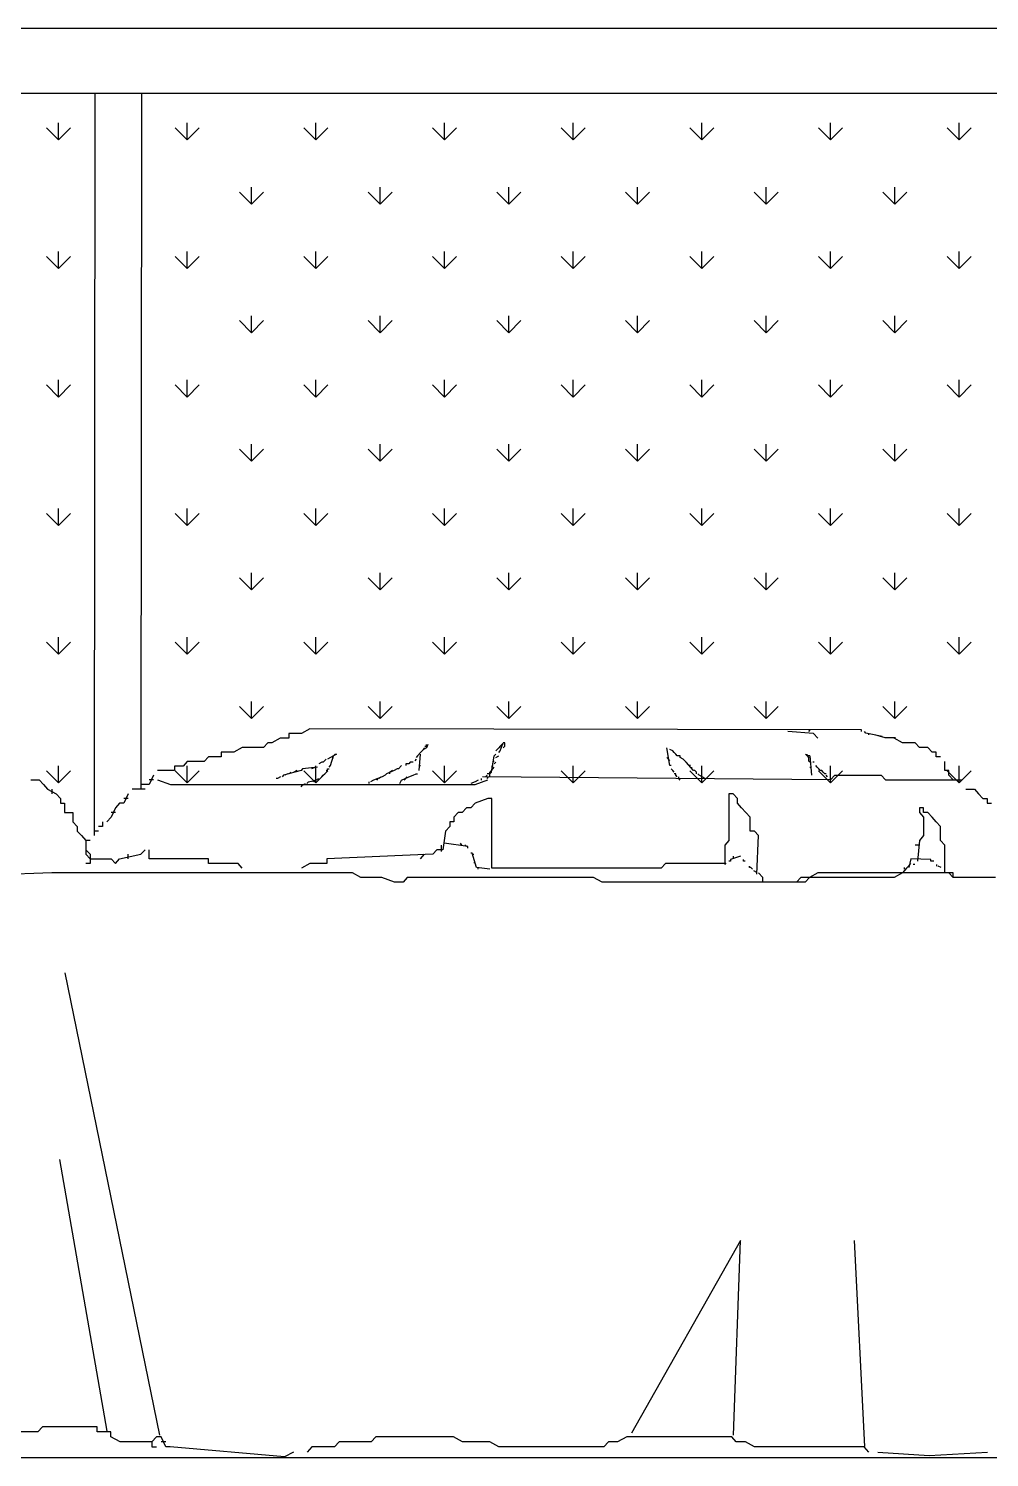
# Model space of a CAD drawing. Header units: inches. Extents: x 15.4 to 57.9, y 9.9 to 34.7.
# Drawn here: x 27.91 to 28.649, y 14.554 to 15.654 of the extents above; entities that cross this region are included whole.
import ezdxf

# ---------------------------------------------------------------- set-up
doc = ezdxf.new("R2010")
doc.units = ezdxf.units.IN
doc.header["$MEASUREMENT"] = 0
doc.layers.add('02', color=2, linetype='Continuous')
doc.layers.add('1', color=1, linetype='Continuous')

msp = doc.modelspace()

# ---------------------------------------------------------------- linework, layer by layer
at = {"layer": '02'}
for p, q in [((29.2062, 15.6542), (26.7522, 15.6542)), ((28.7515, 15.6042), (27.2069, 15.6042)), ((27.9612, 15.6042), (27.9607, 15.0329)), ((27.9972, 15.6042), (27.9965, 15.0687)), ((27.9332, 15.5686), (27.9239, 15.5779)), ((27.9332, 15.5686), (27.9332, 15.5817)), ((27.9332, 15.5686), (27.9424, 15.5779)), ((28.0322, 15.5686), (28.0229, 15.5779)), ((28.0322, 15.5686), (28.0322, 15.5817)), ((28.0322, 15.5686), (28.0414, 15.5779)), ((28.1312, 15.5686), (28.1219, 15.5779)), ((28.1312, 15.5686), (28.1312, 15.5817)), ((28.1312, 15.5686), (28.1404, 15.5779)), ((28.2302, 15.5686), (28.2209, 15.5779)), ((28.2302, 15.5686), (28.2302, 15.5817)), ((28.2302, 15.5686), (28.2394, 15.5779)), ((28.3291, 15.5686), (28.3199, 15.5779)), ((28.3291, 15.5686), (28.3291, 15.5817)), ((28.3291, 15.5686), (28.3384, 15.5779)), ((28.4281, 15.5686), (28.4189, 15.5779)), ((28.4281, 15.5686), (28.4281, 15.5817)), ((28.4281, 15.5686), (28.4374, 15.5779)), ((28.5271, 15.5686), (28.5179, 15.5779)), ((28.5271, 15.5686), (28.5271, 15.5817)), ((28.5271, 15.5686), (28.5364, 15.5779)), ((28.6261, 15.5686), (28.6169, 15.5779)), ((28.6261, 15.5686), (28.6261, 15.5817)), ((28.6261, 15.5686), (28.6354, 15.5779)), ((28.0817, 15.5191), (28.0817, 15.5322)), ((28.1807, 15.5191), (28.1807, 15.5322)), ((28.2797, 15.5191), (28.2797, 15.5322)), ((28.3786, 15.5191), (28.3786, 15.5322)), ((28.4776, 15.5191), (28.4776, 15.5322)), ((28.5766, 15.5191), (28.5766, 15.5322)), ((28.0817, 15.5191), (28.0724, 15.5284)), ((28.0817, 15.5191), (28.0909, 15.5284)), ((28.1807, 15.5191), (28.1714, 15.5284)), ((28.1807, 15.5191), (28.1899, 15.5284)), ((28.2797, 15.5191), (28.2704, 15.5284)), ((28.2797, 15.5191), (28.2889, 15.5284)), ((28.3786, 15.5191), (28.3694, 15.5284)), ((28.3786, 15.5191), (28.3879, 15.5284)), ((28.4776, 15.5191), (28.4684, 15.5284)), ((28.4776, 15.5191), (28.4869, 15.5284)), ((28.5766, 15.5191), (28.5674, 15.5284)), ((28.5766, 15.5191), (28.5859, 15.5284)), ((27.9332, 15.4696), (27.9239, 15.4789)), ((27.9332, 15.4696), (27.9332, 15.4827)), ((27.9332, 15.4696), (27.9424, 15.4789)), ((28.0322, 15.4696), (28.0229, 15.4789)), ((28.0322, 15.4696), (28.0322, 15.4827)), ((28.0322, 15.4696), (28.0414, 15.4789)), ((28.1312, 15.4696), (28.1219, 15.4789)), ((28.1312, 15.4696), (28.1312, 15.4827)), ((28.1312, 15.4696), (28.1404, 15.4789)), ((28.2302, 15.4696), (28.2209, 15.4789)), ((28.2302, 15.4696), (28.2302, 15.4827)), ((28.2302, 15.4696), (28.2394, 15.4789)), ((28.3291, 15.4696), (28.3199, 15.4789)), ((28.3291, 15.4696), (28.3291, 15.4827)), ((28.3291, 15.4696), (28.3384, 15.4789)), ((28.4281, 15.4696), (28.4189, 15.4789)), ((28.4281, 15.4696), (28.4281, 15.4827)), ((28.4281, 15.4696), (28.4374, 15.4789)), ((28.5271, 15.4696), (28.5179, 15.4789)), ((28.5271, 15.4696), (28.5271, 15.4827)), ((28.5271, 15.4696), (28.5364, 15.4789)), ((28.6261, 15.4696), (28.6169, 15.4789)), ((28.6261, 15.4696), (28.6261, 15.4827)), ((28.6261, 15.4696), (28.6354, 15.4789)), ((28.0817, 15.4201), (28.0817, 15.4332)), ((28.1807, 15.4201), (28.1807, 15.4332)), ((28.2797, 15.4201), (28.2797, 15.4332)), ((28.3786, 15.4201), (28.3786, 15.4332)), ((28.4776, 15.4201), (28.4776, 15.4332)), ((28.5766, 15.4201), (28.5766, 15.4332)), ((28.0817, 15.4201), (28.0724, 15.4294)), ((28.0817, 15.4201), (28.0909, 15.4294)), ((28.1807, 15.4201), (28.1714, 15.4294)), ((28.1807, 15.4201), (28.1899, 15.4294)), ((28.2797, 15.4201), (28.2704, 15.4294)), ((28.2797, 15.4201), (28.2889, 15.4294)), ((28.3786, 15.4201), (28.3694, 15.4294)), ((28.3786, 15.4201), (28.3879, 15.4294)), ((28.4776, 15.4201), (28.4684, 15.4294)), ((28.4776, 15.4201), (28.4869, 15.4294)), ((28.5766, 15.4201), (28.5674, 15.4294)), ((28.5766, 15.4201), (28.5859, 15.4294)), ((27.9332, 15.3706), (27.9239, 15.3799)), ((27.9332, 15.3706), (27.9332, 15.3837)), ((27.9332, 15.3706), (27.9424, 15.3799)), ((28.0322, 15.3706), (28.0229, 15.3799)), ((28.0322, 15.3706), (28.0322, 15.3837)), ((28.0322, 15.3706), (28.0414, 15.3799)), ((28.1312, 15.3706), (28.1219, 15.3799)), ((28.1312, 15.3706), (28.1312, 15.3837)), ((28.1312, 15.3706), (28.1404, 15.3799)), ((28.2302, 15.3706), (28.2209, 15.3799)), ((28.2302, 15.3706), (28.2302, 15.3837)), ((28.2302, 15.3706), (28.2394, 15.3799)), ((28.3291, 15.3706), (28.3199, 15.3799)), ((28.3291, 15.3706), (28.3291, 15.3837)), ((28.3291, 15.3706), (28.3384, 15.3799)), ((28.4281, 15.3706), (28.4189, 15.3799)), ((28.4281, 15.3706), (28.4281, 15.3837)), ((28.4281, 15.3706), (28.4374, 15.3799)), ((28.5271, 15.3706), (28.5179, 15.3799)), ((28.5271, 15.3706), (28.5271, 15.3837)), ((28.5271, 15.3706), (28.5364, 15.3799)), ((28.6261, 15.3706), (28.6169, 15.3799)), ((28.6261, 15.3706), (28.6261, 15.3837)), ((28.6261, 15.3706), (28.6354, 15.3799)), ((28.0817, 15.3211), (28.0817, 15.3342)), ((28.1807, 15.3211), (28.1807, 15.3342)), ((28.2797, 15.3211), (28.2797, 15.3342)), ((28.3786, 15.3211), (28.3786, 15.3342)), ((28.4776, 15.3211), (28.4776, 15.3342)), ((28.5766, 15.3211), (28.5766, 15.3342)), ((28.0817, 15.3211), (28.0724, 15.3304)), ((28.0817, 15.3211), (28.0909, 15.3304)), ((28.1807, 15.3211), (28.1714, 15.3304)), ((28.1807, 15.3211), (28.1899, 15.3304)), ((28.2797, 15.3211), (28.2704, 15.3304)), ((28.2797, 15.3211), (28.2889, 15.3304)), ((28.3786, 15.3211), (28.3694, 15.3304)), ((28.3786, 15.3211), (28.3879, 15.3304)), ((28.4776, 15.3211), (28.4684, 15.3304)), ((28.4776, 15.3211), (28.4869, 15.3304)), ((28.5766, 15.3211), (28.5674, 15.3304)), ((28.5766, 15.3211), (28.5859, 15.3304)), ((27.9332, 15.2716), (27.9239, 15.2809)), ((27.9332, 15.2716), (27.9332, 15.2847)), ((27.9332, 15.2716), (27.9424, 15.2809)), ((28.0322, 15.2716), (28.0229, 15.2809)), ((28.0322, 15.2716), (28.0322, 15.2847)), ((28.0322, 15.2716), (28.0414, 15.2809)), ((28.1312, 15.2716), (28.1219, 15.2809)), ((28.1312, 15.2716), (28.1312, 15.2847)), ((28.1312, 15.2716), (28.1404, 15.2809)), ((28.2302, 15.2716), (28.2209, 15.2809)), ((28.2302, 15.2716), (28.2302, 15.2847)), ((28.2302, 15.2716), (28.2394, 15.2809)), ((28.3291, 15.2716), (28.3199, 15.2809)), ((28.3291, 15.2716), (28.3291, 15.2847)), ((28.3291, 15.2716), (28.3384, 15.2809)), ((28.4281, 15.2716), (28.4189, 15.2809)), ((28.4281, 15.2716), (28.4281, 15.2847)), ((28.4281, 15.2716), (28.4374, 15.2809)), ((28.5271, 15.2716), (28.5179, 15.2809)), ((28.5271, 15.2716), (28.5271, 15.2847)), ((28.5271, 15.2716), (28.5364, 15.2809)), ((28.6261, 15.2716), (28.6169, 15.2809)), ((28.6261, 15.2716), (28.6261, 15.2847)), ((28.6261, 15.2716), (28.6354, 15.2809)), ((28.0817, 15.2221), (28.0817, 15.2352)), ((28.1807, 15.2221), (28.1807, 15.2352)), ((28.2797, 15.2221), (28.2797, 15.2352)), ((28.3786, 15.2221), (28.3786, 15.2352)), ((28.4776, 15.2221), (28.4776, 15.2352)), ((28.5766, 15.2221), (28.5766, 15.2352)), ((28.0817, 15.2221), (28.0724, 15.2314)), ((28.0817, 15.2221), (28.0909, 15.2314)), ((28.1807, 15.2221), (28.1714, 15.2314)), ((28.1807, 15.2221), (28.1899, 15.2314)), ((28.2797, 15.2221), (28.2704, 15.2314)), ((28.2797, 15.2221), (28.2889, 15.2314)), ((28.3786, 15.2221), (28.3694, 15.2314)), ((28.3786, 15.2221), (28.3879, 15.2314)), ((28.4776, 15.2221), (28.4684, 15.2314)), ((28.4776, 15.2221), (28.4869, 15.2314)), ((28.5766, 15.2221), (28.5674, 15.2314)), ((28.5766, 15.2221), (28.5859, 15.2314)), ((27.9332, 15.1726), (27.9239, 15.1819)), ((27.9332, 15.1726), (27.9332, 15.1857)), ((27.9332, 15.1726), (27.9424, 15.1819)), ((28.0322, 15.1726), (28.0229, 15.1819)), ((28.0322, 15.1726), (28.0322, 15.1857)), ((28.0322, 15.1726), (28.0414, 15.1819)), ((28.1312, 15.1726), (28.1219, 15.1819)), ((28.1312, 15.1726), (28.1312, 15.1857)), ((28.1312, 15.1726), (28.1404, 15.1819)), ((28.2302, 15.1726), (28.2209, 15.1819)), ((28.2302, 15.1726), (28.2302, 15.1857)), ((28.2302, 15.1726), (28.2394, 15.1819)), ((28.3291, 15.1726), (28.3199, 15.1819)), ((28.3291, 15.1726), (28.3291, 15.1857)), ((28.3291, 15.1726), (28.3384, 15.1819)), ((28.4281, 15.1726), (28.4189, 15.1819)), ((28.4281, 15.1726), (28.4281, 15.1857)), ((28.4281, 15.1726), (28.4374, 15.1819)), ((28.5271, 15.1726), (28.5179, 15.1819)), ((28.5271, 15.1726), (28.5271, 15.1857)), ((28.5271, 15.1726), (28.5364, 15.1819)), ((28.6261, 15.1726), (28.6169, 15.1819)), ((28.6261, 15.1726), (28.6261, 15.1857)), ((28.6261, 15.1726), (28.6354, 15.1819)), ((28.0817, 15.1231), (28.0817, 15.1362)), ((28.1807, 15.1231), (28.1807, 15.1362)), ((28.2797, 15.1231), (28.2797, 15.1362)), ((28.3786, 15.1231), (28.3786, 15.1362)), ((28.4776, 15.1231), (28.4776, 15.1362)), ((28.5766, 15.1231), (28.5766, 15.1362)), ((28.0817, 15.1231), (28.0724, 15.1324)), ((28.0817, 15.1231), (28.0909, 15.1324)), ((28.1807, 15.1231), (28.1714, 15.1324)), ((28.1807, 15.1231), (28.1899, 15.1324)), ((28.2797, 15.1231), (28.2704, 15.1324)), ((28.2797, 15.1231), (28.2889, 15.1324)), ((28.3786, 15.1231), (28.3694, 15.1324)), ((28.3786, 15.1231), (28.3879, 15.1324)), ((28.4776, 15.1231), (28.4684, 15.1324)), ((28.4776, 15.1231), (28.4869, 15.1324)), ((28.5766, 15.1231), (28.5674, 15.1324)), ((28.5766, 15.1231), (28.5859, 15.1324)), ((28.1267, 15.1152), (28.1202, 15.1116)), ((28.551, 15.1143), (28.1267, 15.1152)), ((28.5113, 15.1143), (28.5102, 15.113)), ((28.551, 15.113), (28.551, 15.1143)), ((28.0942, 15.1044), (28.0909, 15.1009)), ((28.0974, 15.1044), (28.0942, 15.1044)), ((28.1039, 15.108), (28.0974, 15.1044)), ((28.1105, 15.108), (28.1039, 15.108)), ((28.1105, 15.1116), (28.1105, 15.108)), ((28.1202, 15.1116), (28.1105, 15.1116)), ((28.2175, 15.1031), (28.2163, 15.1006)), ((28.2163, 15.1018), (28.2163, 15.1031)), ((28.2731, 15.0981), (28.2753, 15.1043)), ((28.2742, 15.1031), (28.2731, 15.1018)), ((28.2753, 15.1031), (28.2742, 15.1031)), ((28.2765, 15.1043), (28.2753, 15.1043)), ((28.2765, 15.1018), (28.2765, 15.1043)), ((28.5141, 15.1116), (28.4943, 15.113)), ((28.5174, 15.108), (28.5141, 15.1116)), ((28.5544, 15.1118), (28.5533, 15.113)), ((28.5669, 15.1093), (28.5544, 15.1118)), ((28.5567, 15.1106), (28.5567, 15.1118)), ((28.5692, 15.1081), (28.5612, 15.1106)), ((28.5771, 15.1081), (28.5692, 15.1081)), ((28.5825, 15.1044), (28.576, 15.108)), ((28.5923, 15.1044), (28.5825, 15.1044)), ((28.5955, 15.1009), (28.5923, 15.1044)), ((28.0486, 15.0937), (28.0454, 15.0901)), ((28.0584, 15.0937), (28.0486, 15.0937)), ((28.0681, 15.0973), (28.0584, 15.0973)), ((28.0584, 15.0973), (28.0584, 15.0937)), ((28.0746, 15.1009), (28.0681, 15.0973)), ((28.0909, 15.1009), (28.0746, 15.1009)), ((28.1426, 15.0931), (28.1403, 15.0918)), ((28.1471, 15.0956), (28.1426, 15.0931)), ((28.1426, 15.0869), (28.1449, 15.0943)), ((28.1437, 15.0931), (28.1449, 15.0931)), ((28.1449, 15.0943), (28.146, 15.0956)), ((28.146, 15.0956), (28.1471, 15.0956)), ((28.2095, 15.0943), (28.2084, 15.0931)), ((28.2118, 15.0968), (28.2095, 15.0943)), ((28.2107, 15.0831), (28.2118, 15.0956)), ((28.2141, 15.0993), (28.2118, 15.0968)), ((28.2129, 15.0981), (28.2141, 15.0993)), ((28.2141, 15.0993), (28.2152, 15.1006)), ((28.2163, 15.1006), (28.2141, 15.0993)), ((28.2152, 15.1018), (28.2163, 15.1018)), ((28.2663, 15.0819), (28.2685, 15.0943)), ((28.2697, 15.0956), (28.2685, 15.0943)), ((28.2708, 15.0993), (28.2697, 15.0981)), ((28.2697, 15.0931), (28.2719, 15.0943)), ((28.2719, 15.1006), (28.2708, 15.0993)), ((28.2731, 15.1018), (28.2719, 15.1006)), ((28.2719, 15.0968), (28.2731, 15.0981)), ((28.2753, 15.1006), (28.2765, 15.1018)), ((28.4035, 15.0869), (28.4013, 15.1006)), ((28.4024, 15.0918), (28.4013, 15.0931)), ((28.4058, 15.0981), (28.4035, 15.0993)), ((28.4069, 15.0968), (28.4058, 15.0981)), ((28.4081, 15.0956), (28.4069, 15.0968)), ((28.4092, 15.0943), (28.4081, 15.0956)), ((28.4115, 15.0943), (28.4092, 15.0943)), ((28.4115, 15.0931), (28.4115, 15.0943)), ((28.4138, 15.0918), (28.4115, 15.0931)), ((28.5079, 15.0956), (28.5091, 15.0943)), ((28.5091, 15.0943), (28.5091, 15.0956)), ((28.5091, 15.0943), (28.5102, 15.0931)), ((28.5113, 15.0943), (28.5091, 15.0943)), ((28.5102, 15.0931), (28.5102, 15.0906)), ((28.5113, 15.0943), (28.5125, 15.0794)), ((28.602, 15.1009), (28.5955, 15.1009)), ((28.6053, 15.0973), (28.602, 15.1009)), ((28.6085, 15.0973), (28.6053, 15.0973)), ((28.6085, 15.0937), (28.6085, 15.0973)), ((28.6118, 15.0937), (28.6085, 15.0937)), ((27.9332, 15.0736), (27.9239, 15.0829)), ((27.9332, 15.0736), (27.9332, 15.0867)), ((27.9332, 15.0736), (27.9424, 15.0829)), ((28.0226, 15.083), (28.0095, 15.083)), ((28.0226, 15.0865), (28.0226, 15.083)), ((28.0291, 15.0865), (28.0226, 15.0865)), ((28.0322, 15.0736), (28.0229, 15.0829)), ((28.0323, 15.0901), (28.0291, 15.0865)), ((28.0322, 15.0736), (28.0322, 15.0867)), ((28.0322, 15.0736), (28.0414, 15.0829)), ((28.0454, 15.0901), (28.0323, 15.0901)), ((28.1199, 15.0831), (28.1063, 15.0794)), ((28.112, 15.0819), (28.1108, 15.0806)), ((28.1165, 15.0831), (28.1142, 15.0819)), ((28.121, 15.0844), (28.1199, 15.0831)), ((28.1324, 15.0856), (28.121, 15.0844)), ((28.1312, 15.0736), (28.1219, 15.0829)), ((28.1313, 15.0856), (28.1279, 15.0844)), ((28.1312, 15.0736), (28.1312, 15.0867)), ((28.1312, 15.0736), (28.1404, 15.0829)), ((28.1358, 15.0894), (28.1335, 15.0881)), ((28.1369, 15.0894), (28.1358, 15.0894)), ((28.1392, 15.0918), (28.1369, 15.0894)), ((28.1392, 15.0831), (28.1403, 15.0831)), ((28.1403, 15.0844), (28.1415, 15.0844)), ((28.1403, 15.0831), (28.1403, 15.0844)), ((28.1415, 15.0856), (28.1426, 15.0869)), ((28.1914, 15.0831), (28.1857, 15.0806)), ((28.1903, 15.0831), (28.188, 15.0819)), ((28.188, 15.0819), (28.188, 15.0806)), ((28.1937, 15.0844), (28.1914, 15.0831)), ((28.1948, 15.0844), (28.1937, 15.0844)), ((28.1971, 15.0869), (28.1948, 15.0844)), ((28.2005, 15.0881), (28.2005, 15.0869)), ((28.2027, 15.0881), (28.2005, 15.0881)), ((28.2039, 15.0894), (28.2027, 15.0881)), ((28.2061, 15.0894), (28.2039, 15.0894)), ((28.2084, 15.0918), (28.2073, 15.0906)), ((28.2107, 15.0869), (28.2118, 15.0869)), ((28.2302, 15.0736), (28.2209, 15.0829)), ((28.2302, 15.0736), (28.2302, 15.0867)), ((28.2302, 15.0736), (28.2394, 15.0829)), ((28.2663, 15.0831), (28.2651, 15.0819)), ((28.2651, 15.0806), (28.2663, 15.0819)), ((28.2651, 15.0781), (28.2651, 15.0819)), ((28.2674, 15.0869), (28.2663, 15.0856)), ((28.2663, 15.0831), (28.2674, 15.0844)), ((28.2685, 15.0906), (28.2674, 15.0894)), ((28.2674, 15.0844), (28.2685, 15.0856)), ((28.2685, 15.0881), (28.2697, 15.0894)), ((28.3291, 15.0736), (28.3199, 15.0829)), ((28.3291, 15.0736), (28.3291, 15.0867)), ((28.3291, 15.0736), (28.3384, 15.0829)), ((28.4035, 15.0906), (28.4024, 15.0918)), ((28.4047, 15.0869), (28.4035, 15.0869)), ((28.4058, 15.0831), (28.4047, 15.0844)), ((28.4069, 15.0819), (28.4058, 15.0831)), ((28.416, 15.0894), (28.4138, 15.0918)), ((28.4217, 15.0831), (28.416, 15.0894)), ((28.4183, 15.0869), (28.4172, 15.0881)), ((28.4194, 15.0869), (28.4183, 15.0869)), ((28.4281, 15.0736), (28.4189, 15.0829)), ((28.4206, 15.0844), (28.4206, 15.0856)), ((28.4228, 15.0831), (28.4217, 15.0831)), ((28.424, 15.0819), (28.4228, 15.0831)), ((28.424, 15.0806), (28.424, 15.0819)), ((28.4281, 15.0736), (28.4281, 15.0867)), ((28.4281, 15.0736), (28.4374, 15.0829)), ((28.5102, 15.0906), (28.5113, 15.0894)), ((28.5113, 15.0856), (28.5125, 15.0856)), ((28.5147, 15.0894), (28.5136, 15.0894)), ((28.517, 15.0856), (28.5159, 15.0869)), ((28.5181, 15.0844), (28.517, 15.0856)), ((28.5271, 15.0736), (28.5179, 15.0829)), ((28.5193, 15.0831), (28.5181, 15.0844)), ((28.5204, 15.0831), (28.5193, 15.0831)), ((28.5215, 15.0819), (28.5204, 15.0831)), ((28.5227, 15.0806), (28.5215, 15.0819)), ((28.5271, 15.0736), (28.5271, 15.0867)), ((28.5271, 15.0736), (28.5364, 15.0829)), ((28.615, 15.083), (28.615, 15.0901)), ((28.6183, 15.083), (28.615, 15.083)), ((28.6261, 15.0736), (28.6169, 15.0829)), ((28.6183, 15.0794), (28.6183, 15.083)), ((28.6261, 15.0736), (28.6261, 15.0867)), ((28.6261, 15.0736), (28.6354, 15.0829)), ((27.9119, 15.0758), (27.9184, 15.0758)), ((27.9184, 15.0758), (27.9216, 15.0722)), ((27.9216, 15.0722), (27.9249, 15.0687)), ((28.003, 15.0722), (27.9965, 15.0722)), ((28.0063, 15.0794), (28.003, 15.0722)), ((28.0063, 15.0758), (28.003, 15.0758)), ((28.0095, 15.0758), (28.0193, 15.0722)), ((28.0193, 15.0722), (28.2537, 15.0722)), ((28.1018, 15.0769), (28.1006, 15.0769)), ((28.104, 15.0781), (28.1018, 15.0769)), ((28.1063, 15.0794), (28.1052, 15.0781)), ((28.1097, 15.0806), (28.1074, 15.0794)), ((28.1199, 15.0706), (28.121, 15.0719)), ((28.121, 15.0719), (28.1233, 15.0731)), ((28.1244, 15.0731), (28.1256, 15.0744)), ((28.1256, 15.0744), (28.1313, 15.0756)), ((28.129, 15.0744), (28.1301, 15.0756)), ((28.1313, 15.0756), (28.1335, 15.0769)), ((28.1358, 15.0781), (28.1369, 15.0794)), ((28.1369, 15.0794), (28.1381, 15.0806)), ((28.1721, 15.0744), (28.1721, 15.0731)), ((28.1755, 15.0756), (28.1732, 15.0744)), ((28.1823, 15.0781), (28.1755, 15.0756)), ((28.1789, 15.0769), (28.1778, 15.0756)), ((28.1812, 15.0781), (28.18, 15.0769)), ((28.1846, 15.0794), (28.1823, 15.0781)), ((28.1857, 15.0806), (28.1846, 15.0794)), ((28.1959, 15.0731), (28.1971, 15.0756)), ((28.1971, 15.0756), (28.2027, 15.0781)), ((28.1993, 15.0756), (28.2005, 15.0769)), ((28.2005, 15.0769), (28.2016, 15.0781)), ((28.2027, 15.0781), (28.2061, 15.0794)), ((28.2061, 15.0794), (28.2084, 15.0806)), ((28.2084, 15.0806), (28.2095, 15.0806)), ((28.2538, 15.0744), (28.2504, 15.0731)), ((28.2537, 15.0722), (28.2635, 15.0758)), ((28.2561, 15.0756), (28.2538, 15.0744)), ((28.2583, 15.0769), (28.2583, 15.0756)), ((28.5272, 15.0758), (28.2595, 15.0781)), ((28.2629, 15.0794), (28.2617, 15.0781)), ((28.2651, 15.0806), (28.2629, 15.0806)), ((28.2629, 15.0769), (28.264, 15.0781)), ((28.4081, 15.0806), (28.4069, 15.0806)), ((28.4081, 15.0794), (28.4081, 15.0806)), ((28.4092, 15.0781), (28.4081, 15.0794)), ((28.4104, 15.0769), (28.4104, 15.0781)), ((28.4115, 15.0756), (28.4104, 15.0769)), ((28.4262, 15.0794), (28.4251, 15.0806)), ((28.4285, 15.0781), (28.4262, 15.0794)), ((28.4308, 15.0769), (28.4285, 15.0781)), ((28.5238, 15.0806), (28.5227, 15.0806)), ((28.5249, 15.0781), (28.5238, 15.0794)), ((28.5272, 15.0758), (28.5304, 15.0794)), ((28.5304, 15.0794), (28.5662, 15.0794)), ((28.5662, 15.0794), (28.5695, 15.0758)), ((28.5695, 15.0758), (28.6281, 15.0758)), ((28.6216, 15.0758), (28.6183, 15.0794)), ((27.9249, 15.0687), (27.9314, 15.0651)), ((27.9282, 15.0687), (27.9282, 15.0651)), ((27.9314, 15.0651), (27.9347, 15.0615)), ((27.9347, 15.0615), (27.9347, 15.0579)), ((27.9868, 15.0651), (27.9835, 15.0579)), ((27.9868, 15.0615), (27.9835, 15.0615)), ((27.9998, 15.0687), (27.99, 15.0687)), ((28.2635, 15.0615), (28.2537, 15.0579)), ((28.2667, 15.0615), (28.2635, 15.0615)), ((28.2667, 15.0078), (28.2667, 15.0615)), ((28.449, 15.0651), (28.449, 15.0293)), ((28.4523, 15.0651), (28.449, 15.0651)), ((28.4555, 15.0615), (28.4523, 15.0651)), ((28.4555, 15.0579), (28.4555, 15.0615)), ((28.6313, 15.0687), (28.6378, 15.0687)), ((28.6378, 15.0687), (28.6411, 15.0651)), ((28.6411, 15.0651), (28.6443, 15.0615)), ((28.6443, 15.0615), (28.6476, 15.0615)), ((28.6476, 15.0615), (28.6476, 15.0579)), ((27.9347, 15.0579), (27.9379, 15.0579)), ((27.9379, 15.0579), (27.9379, 15.0508)), ((27.9379, 15.0508), (27.9444, 15.0508)), ((27.9444, 15.0508), (27.9444, 15.0436)), ((27.977, 15.0543), (27.9737, 15.0472)), ((27.977, 15.0508), (27.9737, 15.0508)), ((27.9802, 15.0579), (27.977, 15.0543)), ((27.9835, 15.0579), (27.9802, 15.0579)), ((28.2407, 15.0508), (28.2374, 15.0472)), ((28.2439, 15.0508), (28.2407, 15.0508)), ((28.2472, 15.0543), (28.2439, 15.0508)), ((28.2504, 15.0543), (28.2472, 15.0543)), ((28.2537, 15.0579), (28.2504, 15.0543)), ((28.4588, 15.0543), (28.4555, 15.0579)), ((28.462, 15.0508), (28.4588, 15.0543)), ((28.4653, 15.0472), (28.462, 15.0508)), ((28.5988, 15.0543), (28.5955, 15.0543)), ((28.5955, 15.0543), (28.5955, 15.0508)), ((28.5955, 15.0508), (28.5988, 15.0472)), ((28.5988, 15.0508), (28.5988, 15.0543)), ((28.602, 15.0508), (28.5988, 15.0508)), ((28.6053, 15.0472), (28.602, 15.0508)), ((28.6476, 15.0579), (28.6509, 15.0579)), ((27.9444, 15.0436), (27.9477, 15.04)), ((27.9477, 15.04), (27.9477, 15.0364)), ((27.9672, 15.04), (27.964, 15.04)), ((27.9672, 15.0436), (27.9672, 15.04)), ((27.9737, 15.0472), (27.9705, 15.0436)), ((28.2342, 15.04), (28.2309, 15.0364)), ((28.2374, 15.0436), (28.2342, 15.0436)), ((28.2342, 15.0436), (28.2342, 15.04)), ((28.2374, 15.0472), (28.2374, 15.0436)), ((28.4653, 15.0364), (28.4653, 15.0472)), ((28.5988, 15.0472), (28.5988, 15.0329)), ((28.6085, 15.0436), (28.6053, 15.0472)), ((28.6118, 15.04), (28.6085, 15.0436)), ((28.6118, 15.0293), (28.6118, 15.04)), ((27.9477, 15.0364), (27.9509, 15.0329)), ((27.9509, 15.0329), (27.9542, 15.0293)), ((27.9542, 15.0293), (27.9542, 15.0186)), ((27.9575, 15.0293), (27.9542, 15.0293)), ((27.964, 15.0364), (27.9607, 15.0364)), ((28.2309, 15.0364), (28.2288, 15.022)), ((28.2481, 15.0245), (28.23, 15.027)), ((28.2436, 15.0257), (28.2424, 15.027)), ((28.449, 15.0293), (28.4458, 15.0257)), ((28.4686, 15.0364), (28.4653, 15.0364)), ((28.4718, 15.0329), (28.4686, 15.0364)), ((28.4705, 15.0033), (28.4718, 15.0329)), ((28.5955, 15.0293), (28.5941, 15.0133)), ((28.5988, 15.0329), (28.5955, 15.0293)), ((28.615, 15.0257), (28.6118, 15.0293)), ((27.9542, 15.0221), (27.9575, 15.0186)), ((27.9542, 15.0186), (27.9575, 15.015)), ((27.9575, 15.0186), (27.9575, 15.0114)), ((27.9802, 15.015), (27.9965, 15.0186)), ((27.9868, 15.015), (27.9868, 15.0186)), ((27.9965, 15.0186), (27.9998, 15.0221)), ((28.003, 15.015), (28.003, 15.0221)), ((28.2211, 15.0186), (28.1398, 15.015)), ((28.2146, 15.0186), (28.2114, 15.015)), ((28.2244, 15.0221), (28.2211, 15.0186)), ((28.2288, 15.022), (28.2244, 15.0221)), ((28.2277, 15.0257), (28.2277, 15.0208)), ((28.247, 15.0245), (28.2458, 15.0257)), ((28.2481, 15.0233), (28.2481, 15.0245)), ((28.2515, 15.0195), (28.2504, 15.0195)), ((28.2549, 15.0083), (28.2515, 15.0195)), ((28.2527, 15.0183), (28.2515, 15.0183)), ((28.4458, 15.0257), (28.4458, 15.0114)), ((28.458, 15.017), (28.4501, 15.0145)), ((28.4523, 15.017), (28.4523, 15.0158)), ((28.5955, 15.0257), (28.5923, 15.0257)), ((28.615, 15.0042), (28.615, 15.0257)), ((27.9282, 15.0042), (27.824, 15.0007)), ((28.1593, 15.0042), (27.9282, 15.0042)), ((27.9575, 15.0114), (27.9542, 15.0114)), ((27.9575, 15.015), (27.9737, 15.015)), ((27.9737, 15.015), (27.977, 15.0114)), ((27.977, 15.0114), (27.9802, 15.015)), ((28.0486, 15.015), (28.003, 15.015)), ((28.0486, 15.0114), (28.0486, 15.015)), ((28.0714, 15.0114), (28.0486, 15.0114)), ((28.0746, 15.0078), (28.0714, 15.0114)), ((28.1267, 15.0114), (28.1202, 15.0078)), ((28.1398, 15.0114), (28.1267, 15.0114)), ((28.1398, 15.015), (28.1398, 15.0114)), ((28.1658, 15.0007), (28.1593, 15.0042)), ((28.2538, 15.012), (28.2527, 15.012)), ((28.2651, 15.007), (28.2549, 15.0083)), ((28.2561, 15.007), (28.2561, 15.0083)), ((28.3969, 15.0078), (28.2667, 15.0078)), ((28.4002, 15.0114), (28.3969, 15.0078)), ((28.4458, 15.0114), (28.4002, 15.0114)), ((28.4467, 15.012), (28.4455, 15.0108)), ((28.4501, 15.0133), (28.4489, 15.0133)), ((28.4501, 15.0145), (28.4501, 15.0133)), ((28.4603, 15.0133), (28.4603, 15.0145)), ((28.4614, 15.0133), (28.4603, 15.0133)), ((28.4648, 15.0083), (28.4648, 15.0095)), ((28.4659, 15.0083), (28.4648, 15.0083)), ((28.4671, 15.007), (28.4659, 15.0083)), ((28.4705, 15.0045), (28.4682, 15.0058)), ((28.4751, 15.0007), (28.4718, 15.0042)), ((28.5174, 15.0042), (28.5109, 15.0007)), ((28.6216, 15.0042), (28.5174, 15.0042)), ((28.5825, 15.0042), (28.576, 15.0007)), ((28.5857, 15.0078), (28.5825, 15.0042)), ((28.5839, 15.0083), (28.5839, 15.007)), ((28.589, 15.0114), (28.5857, 15.0078)), ((28.589, 15.015), (28.5873, 15.0083)), ((28.6044, 15.0145), (28.589, 15.015)), ((28.5919, 15.0108), (28.5907, 15.0108)), ((28.6044, 15.0133), (28.6044, 15.0145)), ((28.6066, 15.0133), (28.6044, 15.0133)), ((28.6089, 15.0095), (28.6089, 15.0108)), ((28.6123, 15.0083), (28.61, 15.0095)), ((28.6216, 15.0007), (28.6183, 15.0042)), ((28.6216, 15.0007), (28.6216, 15.0042)), ((28.1821, 15.0007), (28.1658, 15.0007)), ((28.1918, 14.9971), (28.1821, 15.0007)), ((28.1984, 14.9971), (28.1918, 14.9971)), ((28.2016, 15.0007), (28.1984, 14.9971)), ((28.3448, 15.0007), (28.2016, 15.0007)), ((28.3514, 14.9971), (28.3448, 15.0007)), ((28.5076, 14.9971), (28.3514, 14.9971)), ((28.4751, 14.9971), (28.4751, 15.0007)), ((28.5044, 15.0007), (28.5011, 14.9971)), ((28.576, 15.0007), (28.5044, 15.0007)), ((28.5109, 15.0007), (28.5076, 14.9971)), ((28.6541, 15.0007), (28.6216, 15.0007)), ((28.0113, 14.5715), (27.9384, 14.9274)), ((27.9708, 14.5745), (27.9344, 14.7836)), ((28.4578, 14.7213), (28.3741, 14.573)), ((28.4524, 14.5715), (28.4578, 14.7213)), ((28.4578, 14.7213), (28.4578, 14.7213)), ((28.5536, 14.5626), (28.5455, 14.7213)), ((28.5455, 14.7213), (28.5455, 14.7213)), ((27.9209, 14.5777), (27.9173, 14.5739)), ((27.963, 14.5777), (27.9209, 14.5777)), ((27.963, 14.5739), (27.963, 14.5777)), ((27.9173, 14.5739), (27.8471, 14.5739)), ((27.9735, 14.5739), (27.963, 14.5739)), ((27.9735, 14.57), (27.9735, 14.5739)), ((27.9806, 14.5662), (27.9735, 14.57)), ((28.0051, 14.5662), (27.9806, 14.5662)), ((28.0087, 14.57), (28.0051, 14.5662)), ((28.0051, 14.5662), (28.0051, 14.5623)), ((28.0122, 14.57), (28.0087, 14.57)), ((28.0157, 14.5623), (28.0122, 14.57)), ((28.0157, 14.5662), (28.0122, 14.5662)), ((28.1492, 14.5662), (28.1456, 14.5623)), ((28.1737, 14.5662), (28.1492, 14.5662)), ((28.1773, 14.57), (28.1737, 14.5662)), ((28.237, 14.57), (28.1773, 14.57)), ((28.244, 14.5662), (28.237, 14.57)), ((28.2651, 14.5662), (28.244, 14.5662)), ((28.2721, 14.5623), (28.2651, 14.5662)), ((28.3564, 14.5662), (28.3529, 14.5623)), ((28.3634, 14.5662), (28.3564, 14.5662)), ((28.3704, 14.57), (28.3634, 14.5662)), ((28.4512, 14.57), (28.3704, 14.57)), ((28.4547, 14.5662), (28.4512, 14.57)), ((28.4618, 14.5662), (28.4547, 14.5662)), ((28.4688, 14.5623), (28.4618, 14.5662)), ((26.6619, 14.5542), (29.2999, 14.5542)), ((28.0051, 14.5623), (28.0087, 14.5623)), ((28.0192, 14.5623), (28.0157, 14.5623)), ((28.107, 14.5546), (28.0192, 14.5623)), ((28.114, 14.5584), (28.107, 14.5546)), ((28.1281, 14.5623), (28.1246, 14.5584)), ((28.1456, 14.5623), (28.1281, 14.5623)), ((28.3529, 14.5623), (28.2721, 14.5623)), ((28.5531, 14.5623), (28.4688, 14.5623)), ((28.5566, 14.5584), (28.5531, 14.5623)), ((28.5636, 14.5584), (28.603, 14.5557)), ((28.603, 14.5557), (28.6479, 14.5584))]:
    msp.add_line(p, q, dxfattribs=at)
at = {"layer": '1'}
msp.add_line((15.7844, 14.5542), (36.0806, 14.5542), dxfattribs=at)

doc.saveas('drawing.dxf')
